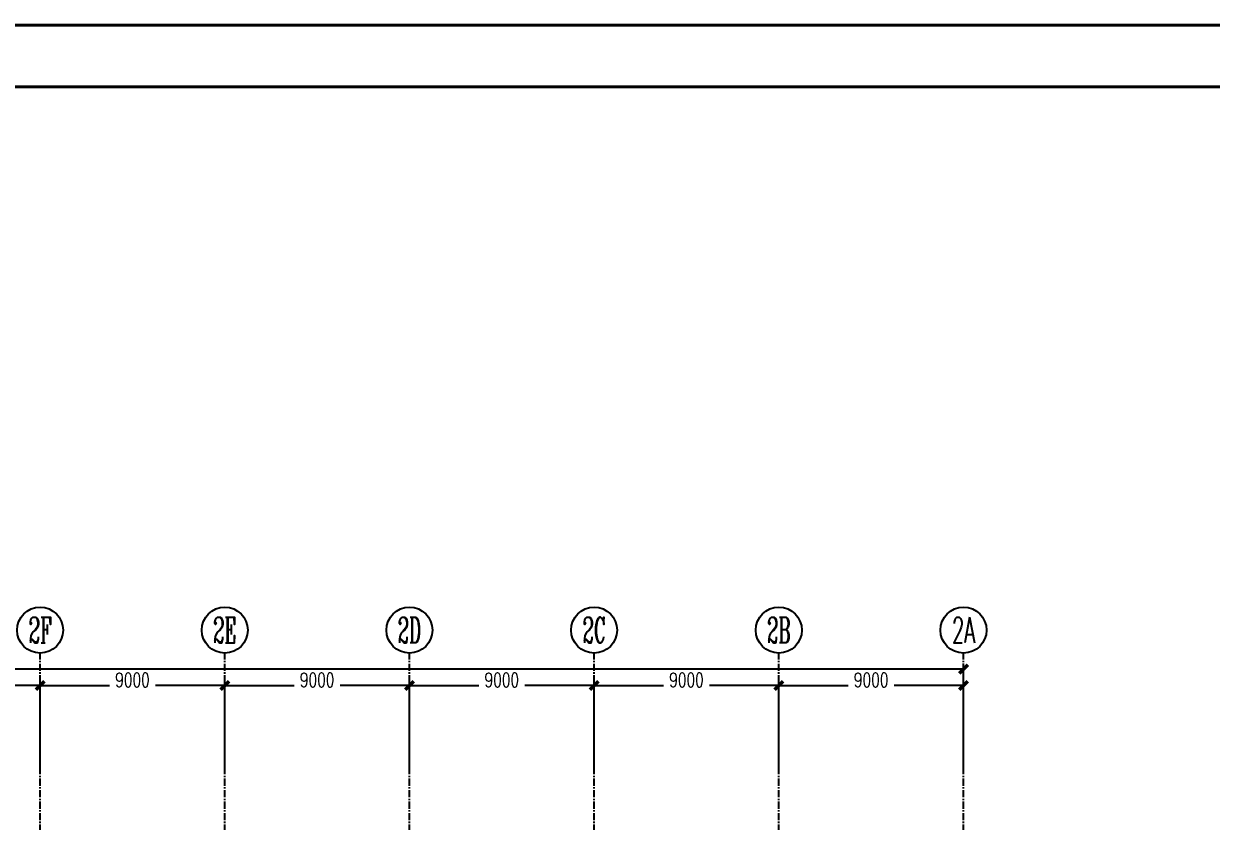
# Model space of a CAD drawing. Extents: x 782294 to 1727252, y -631030 to 17645.
# Drawn here: x 1634210 to 1692084, y -313364 to -274480 of the extents above; entities that cross this region are included whole.
import ezdxf
from ezdxf.enums import TextEntityAlignment as Align

# ---------------------------------------------------------------- set-up
doc = ezdxf.new("R2010")
doc.units = 0
doc.linetypes.add('CENTER', pattern=[2, 1.25, -0.25, 0.25, -0.25])
doc.layers.get('Defpoints').update_dxf_attribs({"color": 210})
for name, color, linetype in [('0-cxFrame', 155, 'Continuous'), ('3符号', 3, 'Continuous'), ('DIM', 173, 'Continuous'), ('DOTE', 1, 'CENTER')]:
    doc.layers.add(name, color=color, linetype=linetype)
doc.layers.add('0-cxText', color=131, linetype='Continuous', lineweight=25)
doc.styles.add('_TCH_AXIS', font='COMPLEX', dxfattribs={"bigfont": 'GBCBIG'})
doc.styles.add('cx_tuming', font='simhei.ttf')
doc.styles.add('cx_tuqian1', font='')
doc.styles.add('DHTEXT-1', font='romans.shx', dxfattribs={"width": 0.7, "bigfont": 'chinese.shx'})
doc.styles.add('黑体', font='simhei.ttf', dxfattribs={"height": 12})
doc.styles.get('cx_tuqian1').set_extended_font_data('SimSun')
doc.dimstyles.new('ZN280', dxfattribs={"dimscale": 280, "dimtxt": 2.5, "dimasz": 1.5, "dimexe": 1, "dimexo": 2, "dimgap": 0.9, "dimtad": 1, "dimdec": 0, "dimdsep": 46, "dimtxsty": 'DHTEXT-1', "dimblk": 'ARCHTICK', "dimcen": 2.5, "dimclrd": 173, "dimclre": 173, "dimclrt": 7, "dimazin": 2, "dimtfac": 1, "dimtdec": 0, "dimtix": 1, "dimtmove": 2, "dimatfit": 3, "dimfxl": 0, "dimarcsym": 0})

# ---------------------------------------------------------------- blocks, each defined once
blk = doc.blocks.new('_ArchTick')
at = {"color": 0, "linetype": 'ByBlock', "const_width": 0.4}
blk.add_lwpolyline([(-0.5, -0.5), (0.5, 0.5)], dxfattribs=at)
blk = doc.blocks.new('*D1464')
at = {"layer": 'Defpoints', "color": 0, "ltscale": 2800, "transparency": 16777216}
for p in [(111300, 91140), (102300, 86360), (111300, 86360)]:
    blk.add_point(p, dxfattribs=at)
at = {"layer": 'DIM', "color": 173, "linetype": 'ByBlock', "lineweight": -2, "ltscale": 2800, "transparency": 16777216}
for p, q in [((102300, 86920), (102300, 91420)), ((102300, 91140), (105685, 91140)), ((111300, 91140), (107915, 91140)), ((111300, 86920), (111300, 91420))]:
    blk.add_line(p, q, dxfattribs=at)
at = {"layer": 'DIM', "color": 173, "lineweight": -2, "ltscale": 2800, "transparency": 16777216, "xscale": 420, "yscale": 420, "zscale": 420, "rotation": 180}
blk.add_blockref('_ArchTick', (102300, 91140), dxfattribs=at)
at = {"layer": 'DIM', "color": 173, "lineweight": -2, "ltscale": 2800, "transparency": 16777216, "xscale": 420, "yscale": 420, "zscale": 420}
blk.add_blockref('_ArchTick', (111300, 91140), dxfattribs=at)
at = {"layer": 'DIM', "color": 7, "ltscale": 2800, "transparency": 16777216, "insert": (106800, 91415), "char_height": 700, "attachment_point": 5, "style": 'DHTEXT-1'}
blk.add_mtext('9000', dxfattribs=at)
blk = doc.blocks.new('*D1465')
at = {"layer": 'Defpoints', "color": 0, "ltscale": 2800, "transparency": 16777216}
for p in [(120300, 91140), (111300, 86360), (120300, 86360)]:
    blk.add_point(p, dxfattribs=at)
at = {"layer": 'DIM', "color": 173, "linetype": 'ByBlock', "lineweight": -2, "ltscale": 2800, "transparency": 16777216}
for p, q in [((111300, 86920), (111300, 91420)), ((111300, 91140), (114685, 91140)), ((120300, 91140), (116915, 91140)), ((120300, 86920), (120300, 91420))]:
    blk.add_line(p, q, dxfattribs=at)
at = {"layer": 'DIM', "color": 173, "lineweight": -2, "ltscale": 2800, "transparency": 16777216, "xscale": 420, "yscale": 420, "zscale": 420, "rotation": 180}
blk.add_blockref('_ArchTick', (111300, 91140), dxfattribs=at)
at = {"layer": 'DIM', "color": 173, "lineweight": -2, "ltscale": 2800, "transparency": 16777216, "xscale": 420, "yscale": 420, "zscale": 420}
blk.add_blockref('_ArchTick', (120300, 91140), dxfattribs=at)
at = {"layer": 'DIM', "color": 7, "ltscale": 2800, "transparency": 16777216, "insert": (115800, 91415), "char_height": 700, "attachment_point": 5, "style": 'DHTEXT-1'}
blk.add_mtext('9000', dxfattribs=at)
blk = doc.blocks.new('*D1466')
at = {"layer": 'Defpoints', "color": 0, "ltscale": 2800, "transparency": 16777216}
for p in [(129300, 91140), (120300, 86360), (129300, 86360)]:
    blk.add_point(p, dxfattribs=at)
at = {"layer": 'DIM', "color": 173, "linetype": 'ByBlock', "lineweight": -2, "ltscale": 2800, "transparency": 16777216}
for p, q in [((120300, 86920), (120300, 91420)), ((120300, 91140), (123685, 91140)), ((129300, 91140), (125915, 91140)), ((129300, 86920), (129300, 91420))]:
    blk.add_line(p, q, dxfattribs=at)
at = {"layer": 'DIM', "color": 173, "lineweight": -2, "ltscale": 2800, "transparency": 16777216, "xscale": 420, "yscale": 420, "zscale": 420, "rotation": 180}
blk.add_blockref('_ArchTick', (120300, 91140), dxfattribs=at)
at = {"layer": 'DIM', "color": 173, "lineweight": -2, "ltscale": 2800, "transparency": 16777216, "xscale": 420, "yscale": 420, "zscale": 420}
blk.add_blockref('_ArchTick', (129300, 91140), dxfattribs=at)
at = {"layer": 'DIM', "color": 7, "ltscale": 2800, "transparency": 16777216, "insert": (124800, 91415), "char_height": 700, "attachment_point": 5, "style": 'DHTEXT-1'}
blk.add_mtext('9000', dxfattribs=at)
blk = doc.blocks.new('*D1467')
at = {"layer": 'Defpoints', "color": 0, "ltscale": 2800, "transparency": 16777216}
for p in [(138300, 91140), (129300, 86360), (138300, 86360)]:
    blk.add_point(p, dxfattribs=at)
at = {"layer": 'DIM', "color": 173, "linetype": 'ByBlock', "lineweight": -2, "ltscale": 2800, "transparency": 16777216}
for p, q in [((129300, 86920), (129300, 91420)), ((129300, 91140), (132685, 91140)), ((138300, 91140), (134915, 91140)), ((138300, 86920), (138300, 91420))]:
    blk.add_line(p, q, dxfattribs=at)
at = {"layer": 'DIM', "color": 173, "lineweight": -2, "ltscale": 2800, "transparency": 16777216, "xscale": 420, "yscale": 420, "zscale": 420, "rotation": 180}
blk.add_blockref('_ArchTick', (129300, 91140), dxfattribs=at)
at = {"layer": 'DIM', "color": 173, "lineweight": -2, "ltscale": 2800, "transparency": 16777216, "xscale": 420, "yscale": 420, "zscale": 420}
blk.add_blockref('_ArchTick', (138300, 91140), dxfattribs=at)
at = {"layer": 'DIM', "color": 7, "ltscale": 2800, "transparency": 16777216, "insert": (133800, 91415), "char_height": 700, "attachment_point": 5, "style": 'DHTEXT-1'}
blk.add_mtext('9000', dxfattribs=at)
blk = doc.blocks.new('*D1468')
at = {"layer": 'Defpoints', "color": 0, "ltscale": 2800, "transparency": 16777216}
for p in [(147300, 91140), (138300, 86360), (147300, 86360)]:
    blk.add_point(p, dxfattribs=at)
at = {"layer": 'DIM', "color": 173, "linetype": 'ByBlock', "lineweight": -2, "ltscale": 2800, "transparency": 16777216}
for p, q in [((138300, 86920), (138300, 91420)), ((138300, 91140), (141685, 91140)), ((147300, 91140), (143915, 91140)), ((147300, 86920), (147300, 91420))]:
    blk.add_line(p, q, dxfattribs=at)
at = {"layer": 'DIM', "color": 173, "lineweight": -2, "ltscale": 2800, "transparency": 16777216, "xscale": 420, "yscale": 420, "zscale": 420, "rotation": 180}
blk.add_blockref('_ArchTick', (138300, 91140), dxfattribs=at)
at = {"layer": 'DIM', "color": 173, "lineweight": -2, "ltscale": 2800, "transparency": 16777216, "xscale": 420, "yscale": 420, "zscale": 420}
blk.add_blockref('_ArchTick', (147300, 91140), dxfattribs=at)
at = {"layer": 'DIM', "color": 7, "ltscale": 2800, "transparency": 16777216, "insert": (142800, 91415), "char_height": 700, "attachment_point": 5, "style": 'DHTEXT-1'}
blk.add_mtext('9000', dxfattribs=at)
blk = doc.blocks.new('*D1469')
at = {"layer": 'Defpoints', "color": 0, "ltscale": 2800, "transparency": 16777216}
for p in [(156300, 91140), (147300, 86360), (156300, 86360)]:
    blk.add_point(p, dxfattribs=at)
at = {"layer": 'DIM', "color": 173, "linetype": 'ByBlock', "lineweight": -2, "ltscale": 2800, "transparency": 16777216}
for p, q in [((147300, 86920), (147300, 91420)), ((147300, 91140), (150685, 91140)), ((156300, 91140), (152915, 91140)), ((156300, 86920), (156300, 91420))]:
    blk.add_line(p, q, dxfattribs=at)
at = {"layer": 'DIM', "color": 173, "lineweight": -2, "ltscale": 2800, "transparency": 16777216, "xscale": 420, "yscale": 420, "zscale": 420, "rotation": 180}
blk.add_blockref('_ArchTick', (147300, 91140), dxfattribs=at)
at = {"layer": 'DIM', "color": 173, "lineweight": -2, "ltscale": 2800, "transparency": 16777216, "xscale": 420, "yscale": 420, "zscale": 420}
blk.add_blockref('_ArchTick', (156300, 91140), dxfattribs=at)
at = {"layer": 'DIM', "color": 7, "ltscale": 2800, "transparency": 16777216, "insert": (151800, 91415), "char_height": 700, "attachment_point": 5, "style": 'DHTEXT-1'}
blk.add_mtext('9000', dxfattribs=at)
blk = doc.blocks.new('*D1470')
at = {"layer": 'Defpoints', "color": 0, "ltscale": 2800, "transparency": 16777216}
for p in [(156300, 91940), (0, 86460), (156300, 86460)]:
    blk.add_point(p, dxfattribs=at)
at = {"layer": 'DIM', "color": 173, "linetype": 'ByBlock', "lineweight": -2, "ltscale": 2800, "transparency": 16777216}
for p, q in [((0, 87020), (0, 92220)), ((156300, 87020), (156300, 92220)), ((0, 91940), (76553, 91940)), ((156300, 91940), (79647, 91940))]:
    blk.add_line(p, q, dxfattribs=at)
at = {"layer": 'DIM', "color": 173, "lineweight": -2, "ltscale": 2800, "transparency": 16777216, "xscale": 420, "yscale": 420, "zscale": 420, "rotation": 180}
blk.add_blockref('_ArchTick', (0, 91940), dxfattribs=at)
at = {"layer": 'DIM', "color": 173, "lineweight": -2, "ltscale": 2800, "transparency": 16777216, "xscale": 420, "yscale": 420, "zscale": 420}
blk.add_blockref('_ArchTick', (156300, 91940), dxfattribs=at)
at = {"layer": 'DIM', "color": 7, "ltscale": 2800, "transparency": 16777216, "insert": (78100, 92215), "char_height": 700, "attachment_point": 5, "style": 'DHTEXT-1'}
blk.add_mtext('156300', dxfattribs=at)
blk = doc.blocks.new('卓越-轴号')
blk.add_circle((0, 0), 4)
at = {"color": 0, "style": '_TCH_AXIS', "width": 1.041667, "flags": 8}
blk.add_attdef('A', text='', height=4.48, dxfattribs=at).set_placement((-2, -2.24), (2, -2.24), align=Align.FIT)
blk = doc.blocks.new('TK22.A1 L(Dragon)')
at = {"layer": '0-cxFrame', "color": 7, "const_width": 0.5}
blk.add_lwpolyline([(0, 0), (-841, 0), (-841, 594), (0, 594)], close=True, dxfattribs=at)
at = {"layer": '0-cxFrame', "const_width": 0.5}
blk.add_lwpolyline([(-80, 10), (-821, 10), (-821, 584), (-80, 584)], close=True, dxfattribs=at)
at = {"style": '黑体', "flags": 4}
blk.add_attdef('图幅', text='', height=3.3, dxfattribs=at).set_placement((-40, 3), align=Align.RIGHT)
at = {"layer": '0-cxText', "flags": 4}
for tag, height, style, p in [('建设单位', 3.5, 'cx_tuming', (-45, 240)), ('项目名称', 3.5, 'cx_tuming', (-45, 210)), ('子项名称', 3.5, 'cx_tuming', (-45, 180)), ('工程编号', 3.3, 'cx_tuqian1', (-35, 165)), ('图名1', 3.5, 'cx_tuming', (-45, 87)), ('图名2', 3.5, 'cx_tuming', (-45, 79)), ('图名3', 3.5, 'cx_tuming', (-45, 71)), ('出图日期', 3.3, 'cx_tuqian1', (-39, 60)), ('专业', 3.3, 'cx_tuqian1', (-55, 52)), ('图号', 3.3, 'cx_tuqian1', (-55, 44)), ('版次', 3.3, 'cx_tuqian1', (-20, 44))]:
    blk.add_attdef(tag, text='', height=height, dxfattribs=dict(at, style=style)).set_placement(p, align=Align.MIDDLE)
at = {"layer": 'Defpoints', "color": 6, "flags": 4}
for tag, height, style, p in [('tufu', 3.3, '黑体', (-12, 12)), ('dwfname', 4, 'cx_tuqian1', (-80, 3))]:
    blk.add_attdef(tag, text='', height=height, dxfattribs=dict(at, style=style)).set_placement(p, align=Align.RIGHT)
blk = doc.blocks.new('20250821100646')
at = {"layer": 'DOTE', "ltscale": 280}
for p, q in [((111300, -10067.4), (111300, 92720)), ((120300, -10067.4), (120300, 92720)), ((129300, -10067.4), (129300, 92720)), ((138300, -10067.4), (138300, 92720)), ((147300, -10067.4), (147300, 92720)), ((156300, -10067.4), (156300, 92720))]:
    blk.add_line(p, q, dxfattribs=at)
at = {"layer": '3符号', "color": 7}
ref = blk.add_blockref('卓越-轴号', (111300, 93840), dxfattribs=dict(at, xscale=280, yscale=280, zscale=280))
ref.add_attrib('A', '2F', dxfattribs={"layer": '0', "color": 0, "height": 1254.4, "style": '_TCH_AXIS', "width": 0.520833}).set_placement((110740, 93212.8), (111860, 93212.8), align=Align.FIT)
ref = blk.add_blockref('卓越-轴号', (120300, 93840), dxfattribs=dict(at, xscale=280, yscale=280, zscale=280))
ref.add_attrib('A', '2E', dxfattribs={"layer": '0', "color": 0, "height": 1254.4, "style": '_TCH_AXIS', "width": 0.520833}).set_placement((119740, 93212.8), (120860, 93212.8), align=Align.FIT)
ref = blk.add_blockref('卓越-轴号', (129300, 93840), dxfattribs=dict(at, xscale=280, yscale=280, zscale=280))
ref.add_attrib('A', '2D', dxfattribs={"layer": '0', "color": 0, "height": 1254.4, "style": '_TCH_AXIS', "width": 0.506757}).set_placement((128740, 93212.8), (129860, 93212.8), align=Align.FIT)
ref = blk.add_blockref('卓越-轴号', (138300, 93840), dxfattribs=dict(at, xscale=280, yscale=280, zscale=280))
ref.add_attrib('A', '2C', dxfattribs={"layer": '0', "color": 0, "height": 1254.4, "style": '_TCH_AXIS', "width": 0.535714}).set_placement((137740, 93212.8), (138860, 93212.8), align=Align.FIT)
ref = blk.add_blockref('卓越-轴号', (147300, 93840), dxfattribs=dict(at, xscale=280, yscale=280, zscale=280))
ref.add_attrib('A', '2B', dxfattribs={"layer": '0', "color": 0, "height": 1254.4, "style": '_TCH_AXIS', "width": 0.506757}).set_placement((146740, 93212.8), (147860, 93212.8), align=Align.FIT)
ref = blk.add_blockref('卓越-轴号', (156300, 93840), dxfattribs=dict(at, xscale=280, yscale=280, zscale=280))
ref.add_attrib('A', '2A', dxfattribs={"layer": '0', "color": 0, "height": 1254.4, "style": '_TCH_AXIS', "width": 0.493421}).set_placement((155740, 93212.8), (156860, 93212.8), align=Align.FIT)
at = {"layer": 'DIM', "ltscale": 2800}
for base, p1, p2, picture, middle in [((156300, 91940), (0, 86460), (156300, 86460), '*D1470', (78100, 92215)), ((111300, 91140), (102300, 86360), (111300, 86360), '*D1464', (106800, 91415)), ((120300, 91140), (111300, 86360), (120300, 86360), '*D1465', (115800, 91415)), ((129300, 91140), (120300, 86360), (129300, 86360), '*D1466', (124800, 91415)), ((138300, 91140), (129300, 86360), (138300, 86360), '*D1467', (133800, 91415)), ((147300, 91140), (138300, 86360), (147300, 86360), '*D1468', (142800, 91415)), ((156300, 91140), (147300, 86360), (156300, 86360), '*D1469', (151800, 91415))]:
    dim = blk.add_linear_dim(base=base, p1=p1, p2=p2, angle=0, dimstyle='ZN280', dxfattribs=at)
    dim.commit()
    dim.dimension.update_dxf_attribs({"geometry": picture, "text_midpoint": middle, "dimtype": 129})

msp = doc.modelspace()

# ---------------------------------------------------------------- block references
at = {"layer": '0-cxFrame', "xscale": 300, "yscale": 300, "zscale": 300}
msp.add_blockref('TK22.A1 L(Dragon)', (1727176.7, -452755.4), dxfattribs=at)
at = {"layer": 'DIM', "ltscale": 1500}
msp.add_blockref('20250821100646', (1523709, -397885.7), dxfattribs=at)

doc.saveas('drawing.dxf')
